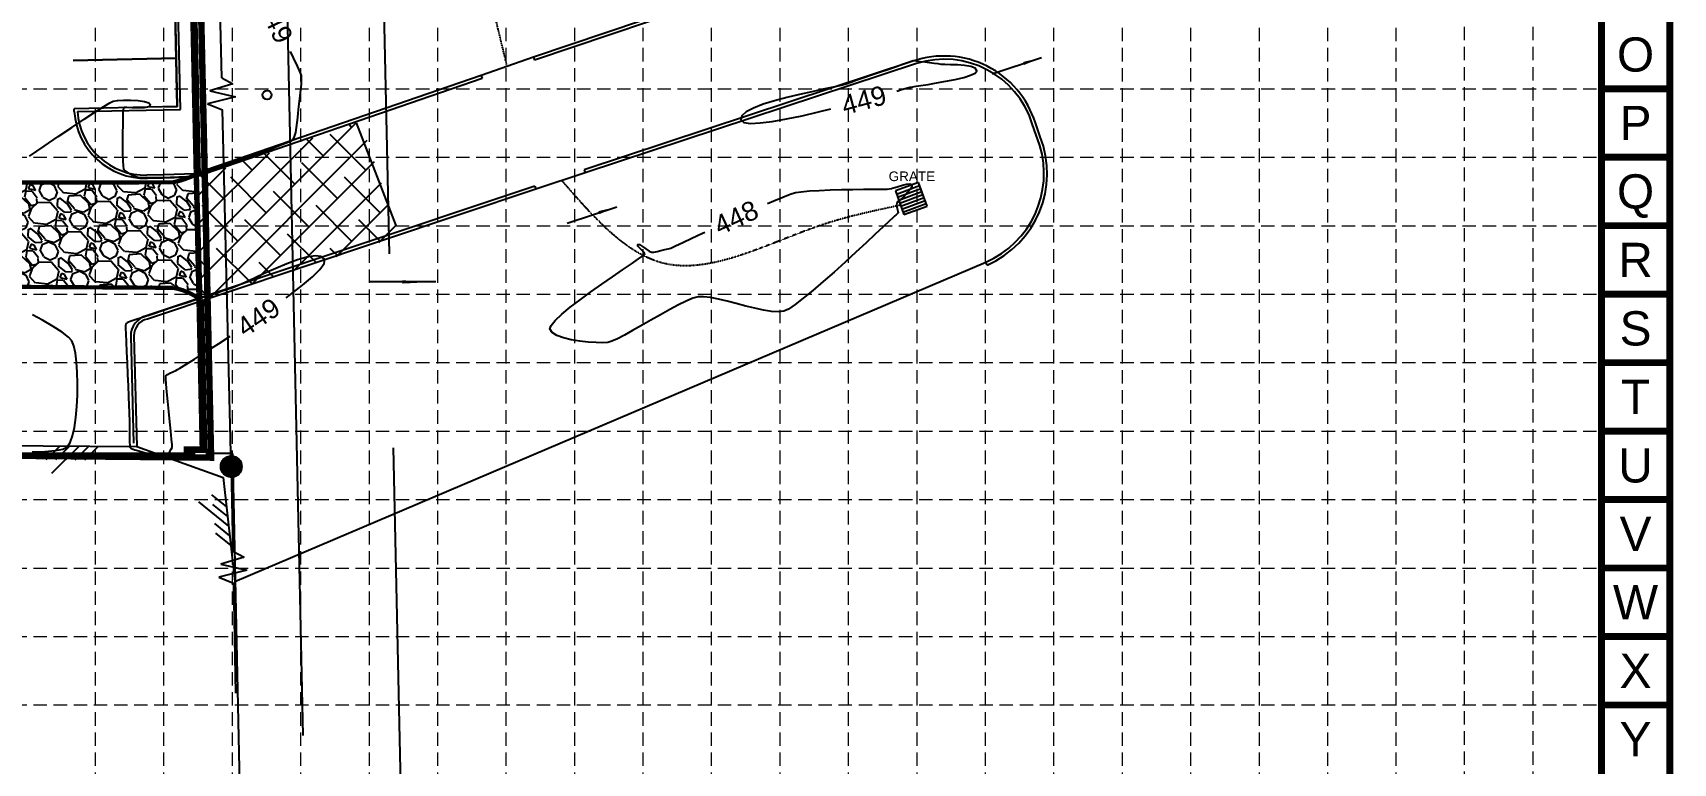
# Model space of a CAD drawing. Header units: inches. Extents: x -800 to 7376, y -156 to 4959.
# Drawn here: x 4320 to 7376, y 1655 to 3016 of the extents above; entities that cross this region are included whole.
import ezdxf
from ezdxf.enums import TextEntityAlignment as Align

# ---------------------------------------------------------------- set-up
doc = ezdxf.new("R2010")
doc.units = ezdxf.units.IN
doc.header["$MEASUREMENT"] = 0
for name, pattern in [('( Dashed )', [0.75, 0.5, -0.25]), ('CENTER2', [1.125, 0.75, -0.125, 0.125, -0.125]), ('DIVIDE', [1.25, 0.5, -0.25, 0, -0.25, 0, -0.25]), ('HIDDEN', [0.375, 0.25, -0.125])]:
    doc.linetypes.add(name, pattern=pattern)
for name, color, linetype in [('1SILT', 200, '( Dashed )'), ('BASE', 7, 'Continuous'), ('CONT-MNR', 7, 'Continuous'), ('GRID', 254, 'HIDDEN'), ('L-PAV', 8, 'Continuous'), ('LEGEND', 7, 'Continuous'), ('LIMITS OF DISTURBANCE', 1, '( Dashed )'), ('PAVEMENT', 1, 'Continuous'), ('PROPLINES', 4, 'CENTER2'), ('ROW-ADJ', 2, 'Continuous'), ('UTILITIES', 5, 'Continuous')]:
    doc.layers.add(name, color=color, linetype=linetype)
doc.layers.add('Level 10', color=7, linetype='Continuous', lineweight=0)
doc.styles.get("Standard").update_dxf_attribs({"font": 'ARIAL.TTF'})

msp = doc.modelspace()

# ---------------------------------------------------------------- hatches: boundary and pattern name
at = {"layer": 'LEGEND'}
h = msp.add_hatch(dxfattribs=at)
h.set_pattern_fill('GRAVEL', color=4, scale=78.591753, angle=-43.9343, style=0)
h.set_pattern_definition([(184.078545, (-105721.7353, -45000.42), (-943.53985502, -73.1351289), [10.57342, -1046.770476]), (141.0354448, (-105732.282, -45001.172), (733.69050451, -597.75791314), [18.14432, -1796.287215]), (88.576145, (-105746.39, -44989.762), (-33.85779476, -1167.8597307), [12.793794, -1266.58721]), (223.339445, (-105782.095, -44982.645), (1147.18682076, 1077.40639939), [16.522973, -1635.77401]), (248.899445, (-105794.112, -44993.985), (371.36947196, 951.80930531), [16.202083, -1604.008404]), (313.339445, (-105799.945, -45009.1006), (-1077.40639939, 1147.18682076), [16.522973, -1635.77401]), (353.7599448, (-105788.605, -45021.1178), (-1281.05320623, 142.91676467), [21.850787, -2163.226137]), (28.3210448, (-105766.8836, -45023.4928), (1595.82716166, 863.421859296), [20.62939, -2042.310525]), (77.495345, (-105748.7235, -45013.706), (256.10865218, 1171.99445716), [16.57893, -1641.31591]), (131.302145, (-105745.134, -44997.5203), (568.0356258, -656.42099166), [18.92741, -927.44265]), (178.4631448, (-105757.6265, -44983.3013), (-1278.98602639, 31.790373865), [24.477244, -2423.248996]), (94.879845, (-105726.6094, -45037.195), (-69.0007267, 721.28729815), [8.35438, -827.08735]), (127.534945, (-105727.32, -45028.871), (626.69863758, -822.07758195), [15.89416, -1573.52565]), (181.065745, (-105737.004, -45016.267), (-54.52953, -56.596801), [11.114524, -100.030955]), (159.264345, (-105734.422, -45005.658), (392.0430011, -159.4539041), [5.98539, -592.55156]), (247.867145, (-105740.02, -45003.539), (106.991773, 224.3198746), [8.46457, -414.76499]), (347.029545, (-105743.209, -45011.38), (278.8493998, -50.3947207), [13.747977, -444.516763]), (117.630845, (-105729.811, -45014.466), (58.664167, -165.655742), [9.94115, -238.58782]), (332.455245, (-105772.8456, -44971.912), (729.55610275, -375.50530389), [13.92646, -1378.722943]), (26.411945, (-105760.4977, -44978.3523), (-826.21161843, -404.44695361), [11.68353, -1156.666896]), (249.264345, (-105718.905, -45003.146), (159.4539041, 392.0430011), [11.970703, -586.56625]), (299.676245, (-105723.144, -45014.342), (-402.37982395, 715.08518204), [13.92646, -1378.722943]), (295.509745, (-105806.654, -45007.002), (-173.92521756, 385.8410033), [13.42976, -658.058494]), (250.840845, (-105800.87, -45019.1227), (316.84134458, 895.2119521), [11.25261, -1114.010043]), (22.867145, (-105772.869, -45060.289), (385.84118965, 173.9248073), [11.970703, -586.56625]), (333.419745, (-105761.839, -45055.637), (-953.87605432, 482.4969457), [13.174414, -1304.263466]), (25.509745, (-105800.601, -45033.569), (-385.8410033, -173.92521756), [6.71488, -664.773374]), (57.375645, (-105776.265, -45057.017), (161.5214404, 280.9165613), [4.007393, -396.73345]), (122.029545, (-105774.104, -45053.642), (115.2609762, -220.1852406), [16.202083, -307.839967]), (142.074745, (-105782.697, -45039.906), (620.49729992, -488.69836424), [15.014954, -1486.478367]), (259.755845, (-105748.116, -45016.474), (52.462141, 167.723128), [11.33466, -272.031914]), (309.2229448, (-105750.132, -45027.6278), (853.085829525, -1040.19569509), [19.78893, -1959.100877]), (17.011145, (-105737.619, -45042.958), (-608.09374424, -178.0594583), [8.09149, -801.06012]), (46.065745, (-105729.88, -45040.59), (-2.06727, 111.126296), [4.715505, -73.87625]), (76.322145, (-105782.193, -45037.1174), (-155.3198739, -614.29539666), [10.91828, -1080.91325]), (4.078545, (-105779.6115, -45026.509), (943.53985502, 73.1351289), [21.14684, -1036.197056]), (316.065745, (-105758.52, -45025.005), (111.126296, 2.06727), [20.433856, -58.157897]), (281.370545, (-105743.803, -45039.1824), (-184.26045837, 941.47278455), [12.426456, -1230.218246]), (210.120345, (-105741.353, -45051.365), (-274.7148338, -171.8576365), [11.443116, -560.71349]), (163.7117448, (-105751.251, -45057.1073), (-1620.63420034, 470.09222976), [18.631354, -1844.507107]), (131.4918448, (-105769.1346, -45051.8817), (-681.228993386, 765.48018011), [19.710733, -1951.360454])])
edge = h.paths.add_edge_path()
edge.add_line((4632.4, 2518.1), (4625.7, 2752.4))
edge.add_arc((4546.7, 2908.8), 175.2, 281.3391, 296.7782, ccw=False)
edge.add_line((4581.2, 2737), (4281.6, 2736.7))
edge.add_line((4281.6, 2736.7), (4279.8, 2542.4))
edge.add_line((4279.8, 2542.4), (4581.1, 2540.5))
edge.add_arc((4563.9, 2431.3), 110.5, 51.7176, 81.062, ccw=False)
at = {"layer": 'Level 10', "lineweight": -3}
h = msp.add_hatch(dxfattribs=at)
h.set_pattern_fill('ANSI38', scale=300, style=0)
h.set_pattern_definition([(45, (-1582.54, 691.584), (-26.5165, 26.5165), []), (135, (-1582.54, 691.584), (-79.54951, 26.5165), [93.75, -56.25])])
h.paths.add_polyline_path([(5002.8, 2637.7), (4931.4, 2851), (4628.4, 2746.6), (4626.3, 2513.4)])
at = {"layer": 'UTILITIES'}
h = msp.add_hatch(dxfattribs=at)
h.set_pattern_fill('ANSI31', scale=0.036, style=0)
h.set_pattern_definition([(45, (4689.698985, 2207.731268), (-0.0031819805, 0.0031819805), [])])
h.paths.add_polyline_path([(4709.5, 2207.6, 1), (4670.1, 2207.6, 1)])

# ---------------------------------------------------------------- linework, layer by layer
for p, q in [((6107.2, 2939.2), (6199.3, 2969.4)), ((5315.9, 2661.2, -5388), (5408, 2691.4, -5388)), ((5071.2, 2551.5), (4945.8, 2551.5))]:
    msp.add_line(p, q)
for points in [[(6199.3, 2969.4, 0, 6, 0), (6166.1, 2958.5, 6, 6, 0)], [(5071.2, 2551.5, 0, 6, 0), (5008.5, 2551.5, 6, 6, 0)]]:
    msp.add_lwpolyline(points, format="xyseb")
at = {"elevation": -5388}
msp.add_lwpolyline([(5408, 2691.4, 0, 6, 0), (5374.8, 2680.6, 6, 6, 0)], format="xyseb", dxfattribs=at)
at = {"layer": '1SILT', "linetype": 'Continuous', "const_width": 12}
for points in [[(4600, 4024.8), (4627.2, 2754.8)], [(4633.3, 2517.7), (4639.6, 2233.8)]]:
    msp.add_lwpolyline(points, dxfattribs=at)
at = {"layer": '1SILT', "color": 200, "linetype": 'Continuous', "const_width": 12}
msp.add_lwpolyline([(4642.4, 2239), (4600.9, 2239)], dxfattribs=at)
at = {"layer": 'BASE', "color": 9}
msp.add_line((7242.5, 4824.8), (7242.5, -22.5), dxfattribs=at)
at = {"layer": 'BASE', "const_width": 12.8}
for points in [[(-793.8, -150), (7370.1, -150), (7370.1, 4952.4), (-793.8, 4952.4)], [(-666.5, -22.5), (7242.9, -22.7), (7242.7, 4824.9), (-664.9, 4825)]]:
    msp.add_lwpolyline(points, close=True, dxfattribs=at)
for points in [[(7370.1, 2911.4), (7242.5, 2911.4)], [(7370.1, 2783.9), (7242.5, 2783.9)], [(7370.1, 2656.3), (7242.5, 2656.3)], [(7370.1, 2528.7), (7242.5, 2528.7)], [(7370.1, 2401.2), (7242.5, 2401.2)], [(7370.1, 2273.6), (7242.5, 2273.6)], [(7370.1, 2146.1), (7242.5, 2146.1)], [(7370.1, 2018.5), (7242.5, 2018.5)], [(7370.1, 1890.9), (7242.5, 1890.9)], [(7370.1, 1763.4), (7242.5, 1763.4)]]:
    msp.add_lwpolyline(points, dxfattribs=at)
at = {"layer": 'CONT-MNR', "color": 35}
for points, elevation in [([(4313.9, 2785.8), (4340.8, 2804.2), (4367.2, 2822.2), (4392.5, 2839.2), (4415.6, 2854.7), (4435.8, 2867.9), (4452, 2878.4), (4463.5, 2885.3), (4469.4, 2888.3), (4477.6, 2889.5), (4489.2, 2890.1), (4502.7, 2890), (4516.2, 2889.2), (4527.9, 2887.5), (4536.3, 2884.9), (4539.4, 2881.3), (4535.9, 2877.6), (4527.2, 2876), (4515.8, 2875.7), (4504.3, 2876.1), (4495.4, 2876.7), (4491.5, 2876.9), (4490.3, 2875.9), (4488.9, 2874.2), (4488.1, 2872.8), (4487.9, 2868.9), (4487.7, 2859), (4487.4, 2844.8), (4487.2, 2827.9), (4487.2, 2810), (4487.2, 2792.8), (4487.5, 2777.9), (4488, 2767.1), (4488.9, 2761.9), (4492.3, 2758.5), (4497.8, 2754.8), (4504.4, 2751.3), (4510.7, 2748.5), (4515.4, 2746.8), (4520.5, 2746.3), (4529.8, 2746.1), (4541.5, 2746), (4554.1, 2746.1), (4566, 2746.3), (4575.6, 2746.5), (4581.2, 2746.6), (4585.9, 2746.8), (4592.2, 2747), (4599.2, 2747.3), (4606.3, 2747.7), (4612.6, 2748.2), (4617.2, 2748.8), (4622.2, 2750.3), (4633.1, 2753.8), (4648.5, 2758.9), (4667.4, 2765.3), (4688.7, 2772.5), (4711, 2780.3), (4733.4, 2788.2), (4754.7, 2795.9), (4773.6, 2803), (4789.1, 2809.2), (4799.9, 2814), (4805, 2817.1), (4807.8, 2822.2), (4809.9, 2829.8), (4811.5, 2838.9), (4812.7, 2848.5), (4813.6, 2857.9), (4814.3, 2866.1), (4815, 2872.2), (4815.8, 2878.5), (4817, 2887.5), (4818.3, 2898.1), (4819.5, 2909.2), (4820.4, 2920), (4820.7, 2929.3), (4820.3, 2936.3), (4818.2, 2942.2), (4813, 2953.4), (4805.4, 2969), (4799.8, 2980.5)], 5388), ([(5929.6, 2907), (5938.7, 2909.7), (5949.9, 2913), (5954.1, 2914.2), (5956.5, 2914.6), (5959.6, 2915.2), (5961.9, 2915.6), (5965.6, 2916.2), (5974.8, 2917.5), (5988, 2919.5), (6004, 2922.1), (6021.3, 2925.3), (6038.6, 2928.8), (6054.4, 2932.6), (6067.4, 2936.6), (6076.1, 2940.7), (6079.2, 2944.8), (6075.9, 2949.7), (6067.6, 2952.9), (6055.9, 2954.8), (6042.8, 2955.7), (6030, 2956.1), (6019.2, 2956.3), (6012.3, 2956.8), (6006.7, 2957.6), (5999.3, 2958.6), (5990.8, 2959.7), (5981.9, 2960.8), (5973.5, 2961.8), (5966, 2962.8), (5960.5, 2963.5), (5960.5, 2963.5), (5951.5, 2960.4), (5940.2, 2956.5), (5927.1, 2951.9), (5912.8, 2946.9), (5897.8, 2941.7), (5882.9, 2936.6), (5868.6, 2931.6), (5855.5, 2927.1), (5844.1, 2923.1), (5835.2, 2920.1), (5825.9, 2917.5), (5811.4, 2914.3), (5792.9, 2910.3), (5771.4, 2905.8), (5748.3, 2900.6), (5724.8, 2895), (5701.9, 2888.9), (5680.8, 2882.4), (5662.9, 2875.5), (5649.2, 2868.3), (5640.9, 2860.9), (5639.3, 2853.2), (5644.7, 2848.6), (5657, 2846.9), (5675, 2847.6), (5697.8, 2850.6), (5724.2, 2855.2), (5753.2, 2861.2), (5783.7, 2868.2), (5807.1, 2874)], 5388), ([(5689, 2697.5), (5700.4, 2702.4), (5717.6, 2709.6), (5731.4, 2714.8), (5741, 2717.8), (5751.9, 2719.5), (5767.1, 2721), (5785.3, 2722.1), (5805.6, 2722.9), (5826.8, 2723.5), (5847.8, 2723.9), (5867.6, 2724.1), (5885, 2724.2), (5898.9, 2724.3), (5908.3, 2724.3), (5912.1, 2724.4), (5915.5, 2724.9), (5919.9, 2725.8), (5923.2, 2726.5), (5926.3, 2727.5), (5932.5, 2729.4), (5940.2, 2731.6), (5947.9, 2733.4), (5954.3, 2734.1), (5957.8, 2733), (5957.6, 2729.1), (5954.5, 2723.7), (5949.9, 2717.9), (5945.5, 2713), (5942.8, 2710), (5939.9, 2707.5), (5935.8, 2704.5), (5931.8, 2701.3), (5929.6, 2698.5), (5929.5, 2694.5), (5930.6, 2688.6), (5931.8, 2683.2), (5932.2, 2680.1), (5930.6, 2678.2), (5928, 2676), (5926, 2674.4), (5923.2, 2671.7), (5915.8, 2664.7), (5904.4, 2653.9), (5889.8, 2640.2), (5872.7, 2624.3), (5853.7, 2606.8), (5833.6, 2588.4), (5813.1, 2570), (5792.7, 2552.2), (5773.3, 2535.6), (5755.6, 2521.1), (5740.2, 2509.3), (5727.8, 2501), (5719.1, 2496.9), (5709.1, 2495.7), (5696.5, 2496.5), (5681.7, 2498.8), (5665.5, 2502.4), (5648.3, 2506.6), (5630.8, 2511.2), (5613.6, 2515.6), (5597.3, 2519.5), (5582.4, 2522.4), (5569.6, 2524), (5559.5, 2523.7), (5549.9, 2521.1), (5537.5, 2515.9), (5522.9, 2508.8), (5506.7, 2500.1), (5489.4, 2490.5), (5471.7, 2480.4), (5454.3, 2470.4), (5437.6, 2460.9), (5422.4, 2452.5), (5409.1, 2445.6), (5398.6, 2440.9), (5391.3, 2438.8), (5381.9, 2438.2), (5369.4, 2438.4), (5354.7, 2439.4), (5338.9, 2441.1), (5323.3, 2443.8), (5308.8, 2447.3), (5296.6, 2451.9), (5287.9, 2457.4), (5283.6, 2464.1), (5285.7, 2470.6), (5293.3, 2479.8), (5305.5, 2491.2), (5321.2, 2504.2), (5339.6, 2518.2), (5359.6, 2532.8), (5380.1, 2547.4), (5400.3, 2561.3), (5419, 2574.2), (5435.4, 2585.3), (5448.4, 2594.3), (5456.9, 2600.4), (5460.1, 2603.3), (5458.7, 2606.5), (5455, 2610.5), (5450.7, 2614.7), (5447.5, 2618.4), (5447.3, 2621.1), (5450.5, 2621), (5455.9, 2617.8), (5462.3, 2613.3), (5468.3, 2609.1), (5473, 2607), (5477.1, 2607.2), (5483.2, 2608.3), (5490.2, 2609.9), (5497.4, 2611.7), (5503.8, 2613.4), (5508.5, 2614.5), (5508.5, 2614.5), (5517.7, 2618.7), (5531.1, 2625), (5548.1, 2632.9), (5567.8, 2642.2), (5572.1, 2644.2)], 5376), ([(4792, 2522.1), (4800.1, 2528.1), (4822.6, 2545.5), (4841.3, 2561.3), (4855, 2574.9), (4862.9, 2585.7), (4863.8, 2593.3), (4857.2, 2598.7), (4845.9, 2599.9), (4830.8, 2597.5), (4813, 2592.4), (4793.4, 2585.2), (4772.9, 2576.7), (4752.4, 2567.6), (4733, 2558.6), (4715.6, 2550.6), (4701.2, 2544.2), (4690.6, 2540.1), (4680.4, 2536.8), (4665.8, 2532), (4647.8, 2526.1), (4627.3, 2519.4), (4605.5, 2512.2), (4583.2, 2504.8), (4561.6, 2497.6), (4541.6, 2491), (4524.2, 2485.2), (4510.5, 2480.7), (4501.5, 2477.6), (4498.1, 2476.5), (4495.8, 2475.4), (4493.7, 2474.1), (4493.2, 2472.6), (4492.9, 2470.4), (4492.8, 2468.7), (4492.9, 2464.9), (4493.3, 2454.8), (4493.9, 2439.9), (4494.7, 2421.4), (4495.6, 2400.6), (4496.5, 2378.9), (4497.4, 2357.7), (4498.3, 2338.1), (4499, 2321.5), (4499.5, 2309.4), (4499.7, 2302.8), (4499.8, 2295.9), (4500, 2286.1), (4500.1, 2274.8), (4500.2, 2263.6), (4500.4, 2253.6), (4500.6, 2246.4), (4500.9, 2243.4), (4502.5, 2242), (4505.1, 2240.7), (4507.1, 2239.8), (4510.2, 2238.8), (4517.4, 2236.8), (4527.3, 2234), (4538.5, 2230.8), (4549.7, 2227.7), (4559.4, 2224.9), (4566.3, 2223), (4566.3, 2223), (4568.6, 2226.2), (4571.8, 2230.5), (4575.2, 2235.3), (4578, 2239.7), (4579.6, 2243.2), (4579.5, 2248), (4578.6, 2258.5), (4577.2, 2273.2), (4575.4, 2290.8), (4573.4, 2309.9), (4571.5, 2328.9), (4569.8, 2346.5), (4568.5, 2361.2), (4567.9, 2371.6), (4568.1, 2376.3), (4570.8, 2378.9), (4575.5, 2381.6), (4581, 2384.2), (4586.2, 2386.4), (4589.8, 2388.3), (4594.2, 2391), (4605.1, 2397.8), (4621.3, 2407.9), (4641.9, 2421), (4665.9, 2436.3), (4687.4, 2450.3)], 5388), ([(4318.5, 2234.8), (4342.4, 2235.8), (4362, 2237.5), (4376.2, 2240.2), (4384.3, 2244.1), (4389.6, 2252.1), (4394.1, 2264.5), (4397.6, 2280.4), (4400.3, 2299), (4402.1, 2319.4), (4403.1, 2340.8), (4403.3, 2362.3), (4402.7, 2383.1), (4401.4, 2402.3), (4399.3, 2419.1), (4396.4, 2432.5), (4392.8, 2441.8), (4386.4, 2448.9), (4374.5, 2457.9), (4358.1, 2468.4), (4338, 2480.1), (4319.6, 2490.2)], 5388)]:
    msp.add_lwpolyline(points, dxfattribs=dict(at, elevation=elevation))
at = {"layer": 'GRID', "color": 252, "linetype": 'HIDDEN', "lineweight": 0, "ltscale": 100}
for p, q in [((4436.2, 4824.8), (4436.2, 359.7)), ((4563.7, 4824.8), (4563.7, 359.7)), ((4691.3, 4824.8), (4691.3, 359.7)), ((4818.9, 4824.8), (4818.9, 359.7)), ((4946.4, 4824.8), (4946.4, 359.7)), ((5074, 4824.8), (5074, 359.7)), ((5201.5, 4824.8), (5201.5, 359.7)), ((5329.1, 4824.8), (5329.1, 359.7)), ((5456.7, 4824.8), (5456.7, 359.7)), ((5584.2, 4824.8), (5584.2, 359.7)), ((5711.8, 4824.8), (5711.8, 359.7)), ((5839.3, 4824.8), (5839.3, 359.7)), ((5966.9, 4824.8), (5966.9, 359.7)), ((6094.5, 4824.8), (6094.5, 359.7)), ((6222, 4824.8), (6222, 359.7)), ((6349.6, 4824.8), (6349.6, 359.7)), ((6477.1, 4824.8), (6477.1, 359.7)), ((6604.7, 4824.8), (6604.7, 359.7)), ((6732.3, 4824.8), (6732.3, 359.7)), ((6859.8, 4824.8), (6859.8, 359.7)), ((6987.2, 4826.9), (6987.2, 359.7)), ((7114.7, 4826.9), (7114.7, 359.7)), ((-666.2, 2911.4), (7242.5, 2911.4)), ((-666.2, 2783.9), (7242.5, 2783.9)), ((-666.2, 2656.3), (7242.5, 2656.3)), ((-666.2, 2528.7), (7242.5, 2528.7)), ((-666.2, 2401.2), (7242.5, 2401.2)), ((-666.2, 2273.6), (7242.5, 2273.6)), ((-666.2, 2146.1), (7242.5, 2146.1)), ((-666.2, 2018.5), (7242.5, 2018.5)), ((-666.2, 1890.9), (7242.5, 1890.9)), ((-666.2, 1763.4), (7242.5, 1763.4))]:
    msp.add_line(p, q, dxfattribs=at)
at = {"layer": 'L-PAV', "color": 7}
for p, q in [((4397.2, 2869.2), (4397, 2874.2)), ((4563.9, 2878), (4589, 2878.5)), ((4403.2, 2869.3), (4595.1, 2872.6)), ((4563.3, 2751.1), (4532.6, 2750.4)), ((4563.5, 2745.1), (4532.8, 2744.4))]:
    msp.add_line(p, q, dxfattribs=at)
for points in [[(4393, 3054.3), (4584.9, 3058.6), (4587, 2968.6), (4395, 2964.3)], [(4395, 2964.2), (4587, 2968.5), (4589, 2878.5), (4397, 2874.2)]]:
    msp.add_lwpolyline(points, dxfattribs=at)
for radius, start in [(132.8, 183.4551), (126.8, 183.5726)]:
    msp.add_arc((4529.8, 2877.2), radius, start, 271.2821, dxfattribs=at)
at = {"layer": 'LEGEND', "color": 4, "const_width": 7.86}
msp.add_lwpolyline([(4632.4, 2518.1), (4625.7, 2752.4, -0.067468), (4581.2, 2737), (4281.6, 2736.7), (4279.8, 2542.4), (4581.1, 2540.5, -0.128743)], format="xyb", close=True, dxfattribs=at)
at = {"layer": 'Level 10', "color": 7, "lineweight": -3}
msp.add_line((4922.5, 2847.9), (4996.4, 2656.7), dxfattribs=at)
at = {"layer": 'LIMITS OF DISTURBANCE', "ltscale": 100, "const_width": 12}
msp.add_lwpolyline([(759.8, 1026.1), (755.6, 1525.6), (1236.1, 1767.1), (1772.1, 2891.8), (2421.9, 2902.9), (2386, 4069.2), (2839.4, 4068.8), (2835.9, 3049), (3805.5, 3045.7), (3803.9, 3411.3), (3709.7, 3409.6), (3707.2, 3657.2), (3804.7, 3658), (3795.8, 4327.5), (4604.7, 4330.9), (4604.9, 4327), (4652.2, 2224.2), (1940.5, 2250.1, 0.115078), (1840.3, 2175), (1291.7, 1113), (1294.8, 1006), (1374.1, 851.8), (801.9, 830.2), (765.9, 887.8)], format="xyb", close=True, dxfattribs=at)
at = {"layer": 'PAVEMENT', "color": 7}
for p, q in [((4589, 2878.5), (4566.8, 3869)), ((4595.1, 2872.6), (4572.7, 3875.1)), ((5876, 3180.5), (5252.9, 2970.1)), ((5877.9, 3174.8), (5254.8, 2964.4)), ((5252.9, 2970.1), (5155.1, 2936.1)), ((5252.9, 2970.1), (5254.8, 2964.4)), ((5155.1, 2936.1), (4622.2, 2752.6)), ((5155.1, 2936.1), (5157, 2930.4)), ((5959.6, 2962.6), (5347.4, 2760.3)), ((5966.6, 2958.6), (5349.3, 2754.7)), ((5157, 2930.4), (4623.3, 2746.6)), ((6196.3, 2805.9), (6182.3, 2846.2)), ((6197, 2821.9), (6188, 2848.1)), ((4622.2, 2752.6), (4563.3, 2751.1)), ((5349.3, 2754.7), (5257, 2724.4)), ((5347.4, 2760.3), (5349.3, 2754.7)), ((5255.1, 2730.1), (4532, 2488.2)), ((5257, 2724.4), (4533.6, 2482.4)), ((4623.3, 2746.6), (4563.5, 2745.1)), ((5255.1, 2730.1), (5257, 2724.4)), ((4696.1, 1993.4), (6095.5, 2588.2)), ((6097.9, 2582.7), (6095.5, 2588.2)), ((4502.4, 2450.4), (4507.6, 2251.4)), ((4508.4, 2450.9), (4513.8, 2244.9)), ((2863.1, 2256.6), (4513.8, 2244.9)), ((4344.9, 2220.6), (4370.5, 2245.8)), ((4355.2, 2195), (4406.5, 2245.6)), ((4362.9, 2220.4), (4388.5, 2245.7)), ((4398.9, 2220.2), (4424.5, 2245.5)), ((4416.9, 2220.1), (4442.5, 2245.3)), ((4513.8, 2244.9), (4674.9, 2187.1)), ((4674.9, 2187.1), (4696.1, 1993.4)), ((4628.6, 2141.6), (4684.8, 2096.5)), ((4652.8, 2154.8), (4680.8, 2132.3)), ((4654.7, 2136.9), (4682.8, 2114.4)), ((4658.6, 2101.2), (4686.7, 2078.6)), ((4660.6, 2083.3), (4688.7, 2060.7)), ((4696.1, 1993.4), (4696.8, 1826.2))]:
    msp.add_line(p, q, dxfattribs=at)
msp.add_circle((4756.5, 2899.9), 8.31, dxfattribs=at)
for centre, radius, start, end in [((6018.1, 2794.2), 178.2, 17.5792, 109.1618), ((6018.1, 2794.2), 172.2, 17.5516, 107.3867), ((6023.6, 2753.7), 186.4, 293.4929, 21.4826), ((6023.6, 2753.7), 180.4, 293.4929, 16.836), ((4539.9, 2451.5), 37.5, 102.1818, 181.7224), ((4539.9, 2451.5), 31.5, 101.6061, 181.2313)]:
    msp.add_arc(centre, radius, start, end, dxfattribs=at)
at = {"layer": 'PROPLINES', "color": 7}
for p, q in [((4586.9, 4320.1), (4632.2, 2243.1)), ((4621.2, 2231.9), (1962.9, 2231.9))]:
    msp.add_line(p, q, dxfattribs=at)
msp.add_circle((4632.4, 2231.9), 11.2, dxfattribs=at)
at = {"layer": 'ROW-ADJ', "color": 7}
for p, q in [((4692.5, 2231.9), (4643.7, 2231.9)), ((4717, 1109.5), (4692.5, 2231.9))]:
    msp.add_line(p, q, dxfattribs=at)
at = {"layer": 'UTILITIES', "color": 7}
for p, q in [((4823.9, 1706.7), (4761.4, 4570.4)), ((4984.4, 2603.7), (4944.2, 4444.3)), ((4671.9, 2932), (4658, 3492.7)), ((4692.8, 2920.5), (4649.6, 2907.4)), ((4649.6, 2907.4), (4697.9, 2896.6)), ((4671.9, 2932), (4692.8, 2920.5)), ((4697.9, 2896.6), (4645.7, 2883.3)), ((4645.7, 2883.3), (4673.4, 2872)), ((4689.8, 2207.6), (4673.4, 2872)), ((5016.8, 1116.1), (4992.2, 2242.6)), ((4689.8, 2207.6), (4692.7, 2050.2)), ((4692.7, 2050.2), (4713.6, 2038.6)), ((4713.6, 2038.6), (4670.3, 2025.8)), ((4670.3, 2025.8), (4718.5, 2014.7)), ((4718.5, 2014.7), (4666.3, 2001.7)), ((4666.3, 2001.7), (4693.8, 1990.2)), ((4693.8, 1990.2), (4697.7, 1785.4))]:
    msp.add_line(p, q, dxfattribs=at)
at = {"layer": 'UTILITIES'}
for p, q in [((5970.2, 2736.7), (5927.4, 2721)), ((5927.4, 2721), (5942.8, 2676.9)), ((5929.5, 2715.2), (5972.3, 2731.2)), ((5931.4, 2709.5), (5974.4, 2725.6)), ((5986.6, 2692.7), (5970.2, 2736.7)), ((5933.4, 2703.8), (5976.5, 2720)), ((5935.4, 2698.2), (5978.5, 2714.3)), ((5937.3, 2692.5), (5980.6, 2708.7)), ((5939.3, 2686.8), (5982.7, 2703.1)), ((5941.3, 2681.2), (5984.8, 2697.5)), ((5942.8, 2676.9), (5986.6, 2692.7))]:
    msp.add_line(p, q, dxfattribs=at)
at = {"layer": 'UTILITIES', "color": 7}
msp.add_circle((4689.8, 2207.6), 19.7, dxfattribs=at)
at = {"layer": 'UTILITIES', "linetype": 'DIVIDE', "ltscale": 0.35}
msp.add_spline([(5203.6, 2953.7), (5126.5, 3277.1), (5032.9, 3711.5), (4982, 3994.7), (4958, 4134.2)], degree=3, dxfattribs=at)
msp.add_open_spline([(5936.6, 2694.5), (5877.3, 2681.8), (5738.7, 2651.5), (5500.9, 2515.9), (5365.8, 2671.2), (5305.5, 2740.6)], degree=3, knots=[0.587957, 0.587957, 0.587957, 0.587957, 11.060734, 36.60128, 57.219643, 57.219643, 57.219643, 57.219643], dxfattribs=at)

# ---------------------------------------------------------------- texts
at = {"layer": 'BASE'}
for s, p in [('O', (7306.3, 2975.2)), ('P', (7306.3, 2847.6)), ('Q', (7306.3, 2720.1)), ('R', (7306.3, 2592.5)), ('S', (7306.3, 2465)), ('T', (7306.3, 2337.4)), ('U', (7306.3, 2209.8)), ('V', (7306.3, 2082.3)), ('W', (7306.3, 1954.7)), ('X', (7306.3, 1827.2)), ('Y', (7306.3, 1699.6))]:
    msp.add_text(s, height=63.8, dxfattribs=at).set_placement(p, align=Align.MIDDLE_CENTER)
at = {"layer": 'CONT-MNR', "color": 35, "char_height": 36, "attachment_point": 5}
for s, insert, rotation in [('{449}', (4772, 3037.5, 5388), 295.223), ('{449}', (5868.5, 2890, 5388), 15.0175), ('{448}', (5630.4, 2671.2, 5376), 24.7198), ('{449}', (4740.2, 2485.5, 5388), 34.1607)]:
    msp.add_mtext(s, dxfattribs=dict(at, insert=insert, rotation=rotation))
at = {"layer": 'UTILITIES'}
msp.add_text('GRATE', height=18, dxfattribs=at).set_placement((5914.6, 2739.3))

doc.saveas('drawing.dxf')
